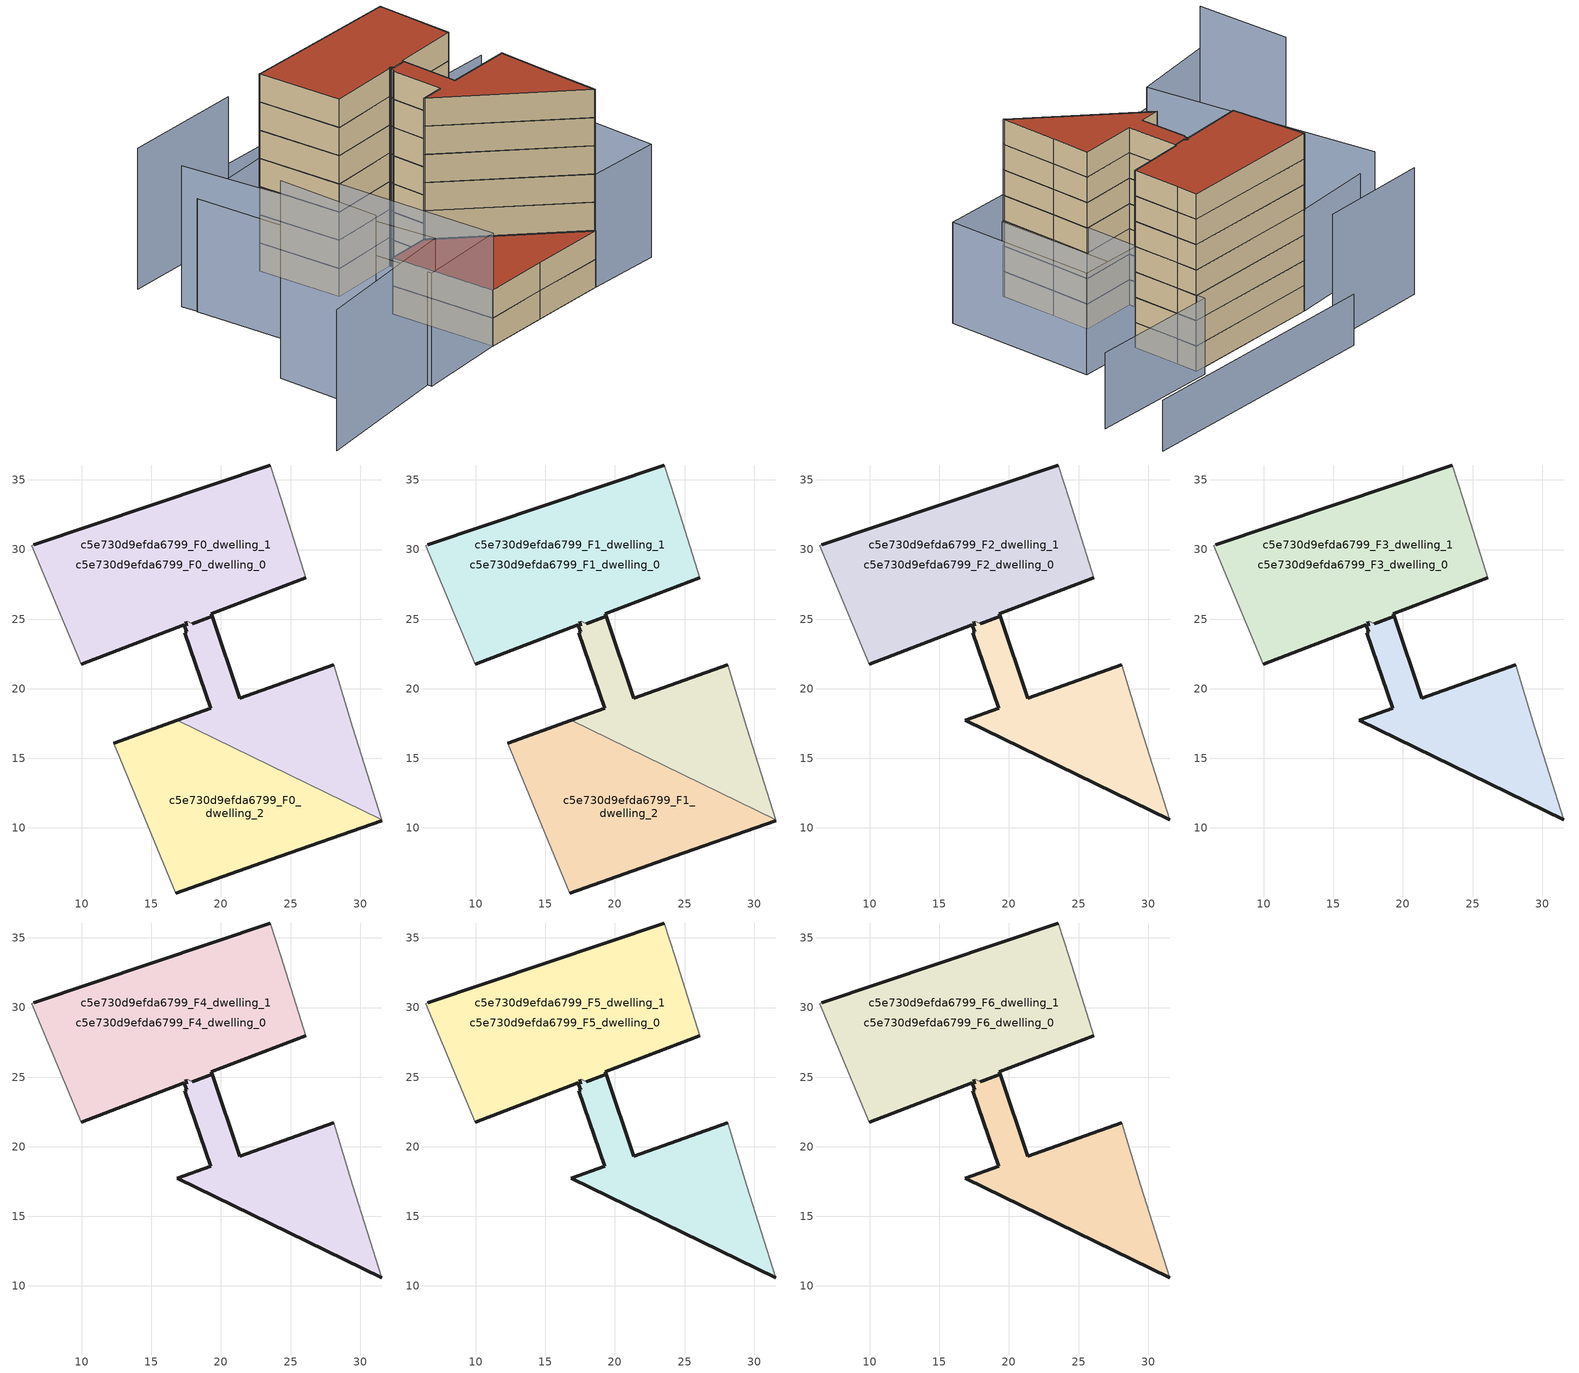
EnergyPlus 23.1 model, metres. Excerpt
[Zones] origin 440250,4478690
c5e730d9efda6799_F0_dwelling_0
 floor ground (EU_floor_Construction): 31.54,10.6 29.48,17.19 28.11,21.73 21.35,19.32 19.37,25.21 17.94,24.66 17.57,24.84 17.46,24.79 17.55,24.5 17.41,24.45 17.53,24.08 17.41,24.01 19.26,18.58 16.85,17.71 z0; 26.11,27.98 24.34,33.6 23.54,36.07 6.56,30.34 6.39,30.28 9.95,21.75 17.37,24.6 17.41,24.45 17.55,24.5 17.46,24.79 17.57,24.84 17.94,24.66 19.37,25.21 19.31,25.38 z0
 wall outside (EU_wall_Construction): 18.13,24.73 17.95,24.66 / 17.41,24.45 17.37,24.6 9.95,21.75 / 6.56,30.34 23.54,36.07 / 26.11,27.98 19.31,25.38 19.37,25.21 18.14,24.73 / 17.46,24.79 17.55,24.5 z0:3; 18.13,24.73,3 18.14,24.73,0 18.13,24.73,0
 wall adiabatic (EU_wall_Construction): 9.95,21.75 6.39,30.28 6.56,30.34 / 23.54,36.07 24.34,33.6 26.11,27.98 z0:3
 wall to c5e730d9efda6799_F0_dwelling_1 (EU_wall_Construction): 17.94,24.66 17.57,24.84 17.46,24.79 / 17.55,24.5 17.41,24.45 z0:3
c5e730d9efda6799_F0_dwelling_1
 floor ground (EU_floor_Construction): 31.54,10.6 29.48,17.19 28.11,21.73 21.35,19.32 19.37,25.21 17.94,24.66 17.57,24.84 17.46,24.79 17.55,24.5 17.41,24.45 17.53,24.08 17.41,24.01 19.26,18.58 16.85,17.71 z0; 26.11,27.98 24.34,33.6 23.54,36.07 6.56,30.34 6.39,30.28 9.95,21.75 17.37,24.6 17.41,24.45 17.55,24.5 17.46,24.79 17.57,24.84 17.94,24.66 19.37,25.21 19.31,25.38 z0
 wall outside (EU_wall_Construction): 16.85,17.71 19.26,18.58 17.41,24.01 17.53,24.08 17.41,24.45 / 17.95,24.66 19.37,25.21 21.35,19.32 28.11,21.73 / 17.55,24.5 17.46,24.79 z0:3
 wall adiabatic (EU_wall_Construction): 28.11,21.73 29.48,17.19 31.54,10.6 z0:3
 wall to c5e730d9efda6799_F0_dwelling_2 (EU_wall_Construction): 31.54,10.6 16.85,17.71 z0:3
c5e730d9efda6799_F0_dwelling_2
 floor ground (EU_floor_Construction): 31.57,10.51 31.54,10.6 16.85,17.71 12.3,16.08 16.76,5.32 23.56,7.72 z0
 wall outside (EU_wall_Construction): 12.3,16.08 16.85,17.71 / 31.57,10.51 23.56,7.72 16.76,5.32 z0:3
 wall adiabatic (EU_wall_Construction): 31.54,10.6 31.57,10.51 / 16.76,5.32 12.3,16.08 z0:3
c5e730d9efda6799_F1_dwelling_0
 floor outside (EU_floor_Construction): 26.11,27.98 24.34,33.6 23.54,36.07 6.56,30.34 6.39,30.28 9.95,21.75 17.37,24.6 17.41,24.45 17.55,24.5 17.46,24.79 17.57,24.84 17.94,24.66 19.37,25.21 19.31,25.38 z3; 31.54,10.6 29.48,17.19 28.11,21.73 21.35,19.32 19.37,25.21 17.94,24.66 17.57,24.84 17.46,24.79 17.55,24.5 17.41,24.45 17.53,24.08 17.41,24.01 19.26,18.58 16.85,17.71 z3
 wall outside (EU_wall_Construction): 18.13,24.73 17.95,24.66 / 17.41,24.45 17.37,24.6 9.95,21.75 / 6.56,30.34 23.54,36.07 / 26.11,27.98 19.31,25.38 19.37,25.21 18.14,24.73 / 17.46,24.79 17.55,24.5 z3:6; 18.13,24.73,6 18.14,24.73,3 18.13,24.73,3
 wall adiabatic (EU_wall_Construction): 9.95,21.75 6.39,30.28 6.56,30.34 / 23.54,36.07 24.34,33.6 26.11,27.98 z3:6
 wall to c5e730d9efda6799_F1_dwelling_1 (EU_wall_Construction): 17.94,24.66 17.57,24.84 17.46,24.79 / 17.55,24.5 17.41,24.45 z3:6
c5e730d9efda6799_F1_dwelling_1
 floor to c5e730d9efda6799_F0_dwelling_1 (EU_floor_Construction): 31.54,10.6 29.48,17.19 28.11,21.73 21.35,19.32 19.37,25.21 17.94,24.66 17.57,24.84 17.46,24.79 17.55,24.5 17.41,24.45 17.53,24.08 17.41,24.01 19.26,18.58 16.85,17.71 z3; 26.11,27.98 24.34,33.6 23.54,36.07 6.56,30.34 6.39,30.28 9.95,21.75 17.37,24.6 17.41,24.45 17.55,24.5 17.46,24.79 17.57,24.84 17.94,24.66 19.37,25.21 19.31,25.38 z3
 wall outside (EU_wall_Construction): 16.85,17.71 19.26,18.58 17.41,24.01 17.53,24.08 17.41,24.45 / 17.95,24.66 19.37,25.21 21.35,19.32 28.11,21.73 / 17.55,24.5 17.46,24.79 z3:6
 wall adiabatic (EU_wall_Construction): 28.11,21.73 29.48,17.19 31.54,10.6 z3:6
 wall to c5e730d9efda6799_F1_dwelling_2 (EU_wall_Construction): 31.54,10.6 16.85,17.71 z3:6
c5e730d9efda6799_F1_dwelling_2
 floor to c5e730d9efda6799_F0_dwelling_2 (EU_floor_Construction): 31.57,10.51 31.54,10.6 16.85,17.71 12.3,16.08 16.76,5.32 23.56,7.72 z3
 wall outside (EU_wall_Construction): 12.3,16.08 16.85,17.71 / 31.57,10.51 23.56,7.72 16.76,5.32 z3:6
 wall adiabatic (EU_wall_Construction): 31.54,10.6 31.57,10.51 / 16.76,5.32 12.3,16.08 z3:6
 roof outside (EU_roof_Construction): 31.54,10.6 31.57,10.51 23.56,7.72 16.76,5.32 12.3,16.08 16.85,17.71 z6
c5e730d9efda6799_F2_dwelling_0
 floor outside (EU_floor_Construction): 26.11,27.98 24.34,33.6 23.54,36.07 6.56,30.34 6.39,30.28 9.95,21.75 17.37,24.6 17.41,24.45 17.55,24.5 17.46,24.79 17.57,24.84 17.94,24.66 19.37,25.21 19.31,25.38 z6; 31.54,10.6 29.48,17.19 28.11,21.73 21.35,19.32 19.37,25.21 17.94,24.66 17.57,24.84 17.46,24.79 17.55,24.5 17.41,24.45 17.53,24.08 17.41,24.01 19.26,18.58 16.85,17.71 z6
 wall outside (EU_wall_Construction): 18.13,24.73 17.95,24.66 / 17.41,24.45 17.37,24.6 9.95,21.75 / 6.56,30.34 23.54,36.07 / 26.11,27.98 19.31,25.38 19.37,25.21 18.14,24.73 / 17.46,24.79 17.55,24.5 z6:9; 18.13,24.73,9 18.14,24.73,6 18.13,24.73,6
 wall adiabatic (EU_wall_Construction): 9.95,21.75 6.39,30.28 6.56,30.34 / 23.54,36.07 24.34,33.6 26.11,27.98 z6:9
 wall to c5e730d9efda6799_F2_dwelling_1 (EU_wall_Construction): 17.94,24.66 17.57,24.84 17.46,24.79 / 17.55,24.5 17.41,24.45 z6:9
c5e730d9efda6799_F2_dwelling_1
 floor to c5e730d9efda6799_F1_dwelling_1 (EU_floor_Construction): 31.54,10.6 29.48,17.19 28.11,21.73 21.35,19.32 19.37,25.21 17.94,24.66 17.57,24.84 17.46,24.79 17.55,24.5 17.41,24.45 17.53,24.08 17.41,24.01 19.26,18.58 16.85,17.71 z6; 26.11,27.98 24.34,33.6 23.54,36.07 6.56,30.34 6.39,30.28 9.95,21.75 17.37,24.6 17.41,24.45 17.55,24.5 17.46,24.79 17.57,24.84 17.94,24.66 19.37,25.21 19.31,25.38 z6
 wall outside (EU_wall_Construction): 31.54,10.6 16.85,17.71 19.26,18.58 17.41,24.01 17.53,24.08 17.41,24.45 / 17.95,24.66 19.37,25.21 21.35,19.32 28.11,21.73 / 17.55,24.5 17.46,24.79 z6:9
 wall adiabatic (EU_wall_Construction): 28.11,21.73 29.48,17.19 31.54,10.6 z6:9
c5e730d9efda6799_F3_dwelling_0
 floor outside (EU_floor_Construction): 26.11,27.98 24.34,33.6 23.54,36.07 6.56,30.34 6.39,30.28 9.95,21.75 17.37,24.6 17.41,24.45 17.55,24.5 17.46,24.79 17.57,24.84 17.94,24.66 19.37,25.21 19.31,25.38 z9; 31.54,10.6 29.48,17.19 28.11,21.73 21.35,19.32 19.37,25.21 17.94,24.66 17.57,24.84 17.46,24.79 17.55,24.5 17.41,24.45 17.53,24.08 17.41,24.01 19.26,18.58 16.85,17.71 z9
 wall outside (EU_wall_Construction): 18.13,24.73 17.95,24.66 / 17.41,24.45 17.37,24.6 9.95,21.75 / 6.56,30.34 23.54,36.07 / 26.11,27.98 19.31,25.38 19.37,25.21 18.14,24.73 / 17.46,24.79 17.55,24.5 z9:12; 18.13,24.73,12 18.14,24.73,9 18.13,24.73,9
 wall adiabatic (EU_wall_Construction): 9.95,21.75 6.39,30.28 6.56,30.34 / 23.54,36.07 24.34,33.6 26.11,27.98 z9:12
 wall to c5e730d9efda6799_F3_dwelling_1 (EU_wall_Construction): 17.94,24.66 17.57,24.84 17.46,24.79 / 17.55,24.5 17.41,24.45 z9:12
c5e730d9efda6799_F3_dwelling_1
 floor to c5e730d9efda6799_F2_dwelling_1 (EU_floor_Construction): 31.54,10.6 29.48,17.19 28.11,21.73 21.35,19.32 19.37,25.21 17.94,24.66 17.57,24.84 17.46,24.79 17.55,24.5 17.41,24.45 17.53,24.08 17.41,24.01 19.26,18.58 16.85,17.71 z9; 26.11,27.98 24.34,33.6 23.54,36.07 6.56,30.34 6.39,30.28 9.95,21.75 17.37,24.6 17.41,24.45 17.55,24.5 17.46,24.79 17.57,24.84 17.94,24.66 19.37,25.21 19.31,25.38 z9
 wall outside (EU_wall_Construction): 31.54,10.6 16.85,17.71 19.26,18.58 17.41,24.01 17.53,24.08 17.41,24.45 / 17.95,24.66 19.37,25.21 21.35,19.32 28.11,21.73 / 17.55,24.5 17.46,24.79 z9:12
 wall adiabatic (EU_wall_Construction): 28.11,21.73 29.48,17.19 31.54,10.6 z9:12
c5e730d9efda6799_F4_dwelling_0
 floor outside (EU_floor_Construction): 26.11,27.98 24.34,33.6 23.54,36.07 6.56,30.34 6.39,30.28 9.95,21.75 17.37,24.6 17.41,24.45 17.55,24.5 17.46,24.79 17.57,24.84 17.94,24.66 19.37,25.21 19.31,25.38 z12; 31.54,10.6 29.48,17.19 28.11,21.73 21.35,19.32 19.37,25.21 17.94,24.66 17.57,24.84 17.46,24.79 17.55,24.5 17.41,24.45 17.53,24.08 17.41,24.01 19.26,18.58 16.85,17.71 z12
 wall outside (EU_wall_Construction): 18.13,24.73 17.95,24.66 / 17.41,24.45 17.37,24.6 9.95,21.75 / 6.56,30.34 23.54,36.07 / 26.11,27.98 19.31,25.38 19.37,25.21 18.14,24.73 / 17.46,24.79 17.55,24.5 z12:15; 18.13,24.73,15 18.14,24.73,12 18.13,24.73,12
 wall adiabatic (EU_wall_Construction): 9.95,21.75 6.39,30.28 6.56,30.34 / 23.54,36.07 24.34,33.6 26.11,27.98 z12:15
 wall to c5e730d9efda6799_F4_dwelling_1 (EU_wall_Construction): 17.94,24.66 17.57,24.84 17.46,24.79 / 17.55,24.5 17.41,24.45 z12:15
c5e730d9efda6799_F4_dwelling_1
 floor to c5e730d9efda6799_F3_dwelling_1 (EU_floor_Construction): 31.54,10.6 29.48,17.19 28.11,21.73 21.35,19.32 19.37,25.21 17.94,24.66 17.57,24.84 17.46,24.79 17.55,24.5 17.41,24.45 17.53,24.08 17.41,24.01 19.26,18.58 16.85,17.71 z12; 26.11,27.98 24.34,33.6 23.54,36.07 6.56,30.34 6.39,30.28 9.95,21.75 17.37,24.6 17.41,24.45 17.55,24.5 17.46,24.79 17.57,24.84 17.94,24.66 19.37,25.21 19.31,25.38 z12
 wall outside (EU_wall_Construction): 31.54,10.6 16.85,17.71 19.26,18.58 17.41,24.01 17.53,24.08 17.41,24.45 / 17.95,24.66 19.37,25.21 21.35,19.32 28.11,21.73 / 17.55,24.5 17.46,24.79 z12:15
 wall adiabatic (EU_wall_Construction): 28.11,21.73 29.48,17.19 31.54,10.6 z12:15
c5e730d9efda6799_F5_dwelling_0
 floor outside (EU_floor_Construction): 26.11,27.98 24.34,33.6 23.54,36.07 6.56,30.34 6.39,30.28 9.95,21.75 17.37,24.6 17.41,24.45 17.55,24.5 17.46,24.79 17.57,24.84 17.94,24.66 19.37,25.21 19.31,25.38 z15; 31.54,10.6 29.48,17.19 28.11,21.73 21.35,19.32 19.37,25.21 17.94,24.66 17.57,24.84 17.46,24.79 17.55,24.5 17.41,24.45 17.53,24.08 17.41,24.01 19.26,18.58 16.85,17.71 z15
 wall outside (EU_wall_Construction): 18.13,24.73 17.95,24.66 / 17.41,24.45 17.37,24.6 9.95,21.75 / 6.56,30.34 23.54,36.07 / 26.11,27.98 19.31,25.38 19.37,25.21 18.14,24.73 / 17.46,24.79 17.55,24.5 z15:18; 18.13,24.73,18 18.14,24.73,15 18.13,24.73,15
 wall adiabatic (EU_wall_Construction): 9.95,21.75 6.39,30.28 6.56,30.34 / 23.54,36.07 24.34,33.6 26.11,27.98 z15:18
 wall to c5e730d9efda6799_F5_dwelling_1 (EU_wall_Construction): 17.94,24.66 17.57,24.84 17.46,24.79 / 17.55,24.5 17.41,24.45 z15:18
c5e730d9efda6799_F5_dwelling_1
 floor to c5e730d9efda6799_F4_dwelling_1 (EU_floor_Construction): 31.54,10.6 29.48,17.19 28.11,21.73 21.35,19.32 19.37,25.21 17.94,24.66 17.57,24.84 17.46,24.79 17.55,24.5 17.41,24.45 17.53,24.08 17.41,24.01 19.26,18.58 16.85,17.71 z15; 26.11,27.98 24.34,33.6 23.54,36.07 6.56,30.34 6.39,30.28 9.95,21.75 17.37,24.6 17.41,24.45 17.55,24.5 17.46,24.79 17.57,24.84 17.94,24.66 19.37,25.21 19.31,25.38 z15
 wall outside (EU_wall_Construction): 31.54,10.6 16.85,17.71 19.26,18.58 17.41,24.01 17.53,24.08 17.41,24.45 / 17.95,24.66 19.37,25.21 21.35,19.32 28.11,21.73 / 17.55,24.5 17.46,24.79 z15:18
 wall adiabatic (EU_wall_Construction): 28.11,21.73 29.48,17.19 31.54,10.6 z15:18
c5e730d9efda6799_F6_dwelling_0
 floor outside (EU_floor_Construction): 26.11,27.98 24.34,33.6 23.54,36.07 6.56,30.34 6.39,30.28 9.95,21.75 17.37,24.6 17.41,24.45 17.55,24.5 17.46,24.79 17.57,24.84 17.94,24.66 19.37,25.21 19.31,25.38 z18; 31.54,10.6 29.48,17.19 28.11,21.73 21.35,19.32 19.37,25.21 17.94,24.66 17.57,24.84 17.46,24.79 17.55,24.5 17.41,24.45 17.53,24.08 17.41,24.01 19.26,18.58 16.85,17.71 z18
 wall outside (EU_wall_Construction): 18.13,24.73 17.95,24.66 / 17.41,24.45 17.37,24.6 9.95,21.75 / 6.56,30.34 23.54,36.07 / 26.11,27.98 19.31,25.38 19.37,25.21 18.14,24.73 / 17.46,24.79 17.55,24.5 z18:21; 18.13,24.73,21 18.14,24.73,18 18.13,24.73,18
 wall adiabatic (EU_wall_Construction): 9.95,21.75 6.39,30.28 6.56,30.34 / 23.54,36.07 24.34,33.6 26.11,27.98 z18:21
 wall to c5e730d9efda6799_F6_dwelling_1 (EU_wall_Construction): 17.94,24.66 17.57,24.84 17.46,24.79 / 17.55,24.5 17.41,24.45 z18:21
 roof outside (EU_roof_Construction): 23.54,36.07 24.34,33.6 26.11,27.98 19.31,25.38 19.37,25.21 17.94,24.66 17.57,24.84 17.46,24.79 17.55,24.5 17.41,24.45 17.37,24.6 9.95,21.75 6.39,30.28 6.56,30.34 z21; 28.11,21.73 29.48,17.19 31.54,10.6 16.85,17.71 19.26,18.58 17.41,24.01 17.53,24.08 17.41,24.45 17.55,24.5 17.46,24.79 17.57,24.84 17.94,24.66 19.37,25.21 21.35,19.32 z21
c5e730d9efda6799_F6_dwelling_1
 floor to c5e730d9efda6799_F5_dwelling_1 (EU_floor_Construction): 31.54,10.6 29.48,17.19 28.11,21.73 21.35,19.32 19.37,25.21 17.94,24.66 17.57,24.84 17.46,24.79 17.55,24.5 17.41,24.45 17.53,24.08 17.41,24.01 19.26,18.58 16.85,17.71 z18; 26.11,27.98 24.34,33.6 23.54,36.07 6.56,30.34 6.39,30.28 9.95,21.75 17.37,24.6 17.41,24.45 17.55,24.5 17.46,24.79 17.57,24.84 17.94,24.66 19.37,25.21 19.31,25.38 z18
 wall outside (EU_wall_Construction): 31.54,10.6 16.85,17.71 19.26,18.58 17.41,24.01 17.53,24.08 17.41,24.45 / 17.95,24.66 19.37,25.21 21.35,19.32 28.11,21.73 / 17.55,24.5 17.46,24.79 z18:21
 wall adiabatic (EU_wall_Construction): 28.11,21.73 29.48,17.19 31.54,10.6 z18:21
 roof outside (EU_roof_Construction): 23.54,36.07 24.34,33.6 26.11,27.98 19.31,25.38 19.37,25.21 17.94,24.66 17.57,24.84 17.46,24.79 17.55,24.5 17.41,24.45 17.37,24.6 9.95,21.75 6.39,30.28 6.56,30.34 z21; 28.11,21.73 29.48,17.19 31.54,10.6 16.85,17.71 19.26,18.58 17.41,24.01 17.53,24.08 17.41,24.45 17.55,24.5 17.46,24.79 17.57,24.84 17.94,24.66 19.37,25.21 21.35,19.32 z21
shading: -3.02,26.31 6.39,30.28 / 6.39,30.28 16.89,5.38 / 16.89,5.38 7.48,1.41 / 7.48,1.41 -3.02,26.31 / 33.68,30.51 39.33,13.01 / 39.33,13.01 31.57,10.51 / 31.57,10.51 25.93,28 / 25.93,28 33.68,30.51 z0:12; 7.62,37.71 -5.34,33.22 / -3.76,27.96 8.56,2.49 / 8.56,2.49 -7.25,-5.16 z0:15; 36.29,49.7 6.26,39.72 z0:6; -3.68,10.42 0.08,-0.43 z0:21; 31.78,10.74 23.13,37.03 / 23.13,37.03 38.7,42.15 z0:9
[Building]
EU S2 Campaign: North Axis=0; Terrain=City; Solar Distribution=FullExterior
[Site:Location]
Madrid: Latitude=40.5; Longitude=-3.5; Time Zone=1; Elevation=609
[SizingPeriod:WeatherFileDays]
AnnualSizingPeriod: Begin Month=1; Begin Day of Month=1; End Month=12; End Day of Month=31; Day of Week for Start Day=Monday; Use Weather File Daylight Saving Period=No; Use Weather File Rain and Snow Indicators=No
[MATERIAL]
EU_InternalMass_Material: Roughness=MediumRough; Thickness=0.1; Conductivity=1; Density=1800; Specific Heat=900; Thermal Absorptance=0.9; Solar Absorptance=0.7; Visible Absorptance=0.7
[MATERIAL:NOMASS] Roughness=MediumRough; Thermal Absorptance=0.9; Solar Absorptance=0.7; Visible Absorptance=0.7
Name | Thermal Resistance
EU_wall_NoMass | 0.609216
EU_roof_NoMass | 0.513268
EU_floor_NoMass | 0.568163
[CONSTRUCTION]
EU_wall_Construction: EU_wall_NoMass
EU_roof_Construction: EU_roof_NoMass
EU_floor_Construction: EU_floor_NoMass
EU_InternalMass_Construction: EU_InternalMass_Material
[ZONE] Type=1; Multiplier=1; Ceiling Height=autocalculate; Floor Area=autocalculate; Part of Total Floor Area=Yes
Name | Volume
c5e730d9efda6799_F0_dwelling_0; c5e730d9efda6799_F1_dwelling_0; c5e730d9efda6799_F2_dwelling_0; c5e730d9efda6799_F3_dwelling_0; c5e730d9efda6799_F4_dwelling_0; c5e730d9efda6799_F5_dwelling_0; c5e730d9efda6799_F6_dwelling_0; c5e730d9efda6799_F0_dwelling_1 | 720.677
c5e730d9efda6799_F1_dwelling_1; c5e730d9efda6799_F2_dwelling_1; c5e730d9efda6799_F3_dwelling_1; c5e730d9efda6799_F4_dwelling_1; c5e730d9efda6799_F5_dwelling_1; c5e730d9efda6799_F6_dwelling_1 | 720.69
c5e730d9efda6799_F0_dwelling_2; c5e730d9efda6799_F1_dwelling_2 | 360.372
[INTERNALMASS] Construction=EU_InternalMass_Construction
Name | Zone or ZoneList | Surface Area
c5e730d9efda6799_F0_dwelling_0_EU_InternalMass | c5e730d9efda6799_F0_dwelling_0 | 157.075
c5e730d9efda6799_F0_dwelling_1_EU_InternalMass | c5e730d9efda6799_F0_dwelling_1 | 83.1554
c5e730d9efda6799_F0_dwelling_2_EU_InternalMass | c5e730d9efda6799_F0_dwelling_2 | 120.124
c5e730d9efda6799_F1_dwelling_0_EU_InternalMass | c5e730d9efda6799_F1_dwelling_0 | 157.075
c5e730d9efda6799_F1_dwelling_1_EU_InternalMass | c5e730d9efda6799_F1_dwelling_1 | 83.1554
c5e730d9efda6799_F1_dwelling_2_EU_InternalMass | c5e730d9efda6799_F1_dwelling_2 | 120.124
c5e730d9efda6799_F2_dwelling_0_EU_InternalMass | c5e730d9efda6799_F2_dwelling_0 | 167.557
c5e730d9efda6799_F2_dwelling_1_EU_InternalMass | c5e730d9efda6799_F2_dwelling_1 | 192.8
c5e730d9efda6799_F3_dwelling_0_EU_InternalMass | c5e730d9efda6799_F3_dwelling_0 | 167.557
c5e730d9efda6799_F3_dwelling_1_EU_InternalMass | c5e730d9efda6799_F3_dwelling_1 | 192.8
c5e730d9efda6799_F4_dwelling_0_EU_InternalMass | c5e730d9efda6799_F4_dwelling_0 | 167.557
c5e730d9efda6799_F4_dwelling_1_EU_InternalMass | c5e730d9efda6799_F4_dwelling_1 | 192.8
c5e730d9efda6799_F5_dwelling_0_EU_InternalMass | c5e730d9efda6799_F5_dwelling_0 | 167.557
c5e730d9efda6799_F5_dwelling_1_EU_InternalMass | c5e730d9efda6799_F5_dwelling_1 | 192.8
c5e730d9efda6799_F6_dwelling_0_EU_InternalMass | c5e730d9efda6799_F6_dwelling_0 | 167.557
c5e730d9efda6799_F6_dwelling_1_EU_InternalMass | c5e730d9efda6799_F6_dwelling_1 | 192.8
[OTHEREQUIPMENT] Fuel Type=Electricity; Design Level Calculation Method=Watts/Area; Power per Zone Floor Area=1; Fraction Latent=0; Fraction Radiant=0; Fraction Lost=0; Carbon Dioxide Generation Rate=0; EndUse Subcategory=EU_Step8_InternalGains
Name | Zone or ZoneList or Space or SpaceList | Schedule
EU_Step8_InternalGain_c5e730d9efda6799_F0_dwelling_0_f000 | c5e730d9efda6799_F0_dwelling_0 | EU_Step8_GainSchedule_c5e730d9efda6799_F0_dwelling_0_f000
EU_Step8_InternalGain_c5e730d9efda6799_F0_dwelling_1_f000 | c5e730d9efda6799_F0_dwelling_1 | EU_Step8_GainSchedule_c5e730d9efda6799_F0_dwelling_1_f000
EU_Step8_InternalGain_c5e730d9efda6799_F0_dwelling_2_f000 | c5e730d9efda6799_F0_dwelling_2 | EU_Step8_GainSchedule_c5e730d9efda6799_F0_dwelling_2_f000
EU_Step8_InternalGain_c5e730d9efda6799_F1_dwelling_0_f000 | c5e730d9efda6799_F1_dwelling_0 | EU_Step8_GainSchedule_c5e730d9efda6799_F1_dwelling_0_f000
EU_Step8_InternalGain_c5e730d9efda6799_F1_dwelling_1_f000 | c5e730d9efda6799_F1_dwelling_1 | EU_Step8_GainSchedule_c5e730d9efda6799_F1_dwelling_1_f000
EU_Step8_InternalGain_c5e730d9efda6799_F1_dwelling_2_f000 | c5e730d9efda6799_F1_dwelling_2 | EU_Step8_GainSchedule_c5e730d9efda6799_F1_dwelling_2_f000
EU_Step8_InternalGain_c5e730d9efda6799_F2_dwelling_0_f000 | c5e730d9efda6799_F2_dwelling_0 | EU_Step8_GainSchedule_c5e730d9efda6799_F2_dwelling_0_f000
EU_Step8_InternalGain_c5e730d9efda6799_F2_dwelling_1_f000 | c5e730d9efda6799_F2_dwelling_1 | EU_Step8_GainSchedule_c5e730d9efda6799_F2_dwelling_1_f000
EU_Step8_InternalGain_c5e730d9efda6799_F3_dwelling_0_f000 | c5e730d9efda6799_F3_dwelling_0 | EU_Step8_GainSchedule_c5e730d9efda6799_F3_dwelling_0_f000
EU_Step8_InternalGain_c5e730d9efda6799_F3_dwelling_1_f000 | c5e730d9efda6799_F3_dwelling_1 | EU_Step8_GainSchedule_c5e730d9efda6799_F3_dwelling_1_f000
EU_Step8_InternalGain_c5e730d9efda6799_F4_dwelling_0_f000 | c5e730d9efda6799_F4_dwelling_0 | EU_Step8_GainSchedule_c5e730d9efda6799_F4_dwelling_0_f000
EU_Step8_InternalGain_c5e730d9efda6799_F4_dwelling_1_f000 | c5e730d9efda6799_F4_dwelling_1 | EU_Step8_GainSchedule_c5e730d9efda6799_F4_dwelling_1_f000
EU_Step8_InternalGain_c5e730d9efda6799_F5_dwelling_0_f000 | c5e730d9efda6799_F5_dwelling_0 | EU_Step8_GainSchedule_c5e730d9efda6799_F5_dwelling_0_f000
EU_Step8_InternalGain_c5e730d9efda6799_F5_dwelling_1_f000 | c5e730d9efda6799_F5_dwelling_1 | EU_Step8_GainSchedule_c5e730d9efda6799_F5_dwelling_1_f000
EU_Step8_InternalGain_c5e730d9efda6799_F6_dwelling_0_f000 | c5e730d9efda6799_F6_dwelling_0 | EU_Step8_GainSchedule_c5e730d9efda6799_F6_dwelling_0_f000
EU_Step8_InternalGain_c5e730d9efda6799_F6_dwelling_1_f000 | c5e730d9efda6799_F6_dwelling_1 | EU_Step8_GainSchedule_c5e730d9efda6799_F6_dwelling_1_f000
[ZONEVENTILATION:DESIGNFLOWRATE] Schedule=EU_AlwaysOn; Design Flow Rate Calculation Method=AirChanges/Hour; Air Changes per Hour=0.752966; Ventilation Type=Natural; Fan Pressure Rise=0; Fan Total Efficiency=1; Constant Term Coefficient=1; Temperature Term Coefficient=0; Velocity Term Coefficient=0; Velocity Squared Term Coefficient=0; Minimum Indoor Temperature=-100; Maximum Indoor Temperature=100; Delta Temperature=-100; Minimum Outdoor Temperature=-100; Maximum Outdoor Temperature=100; Maximum Wind Speed=40
Name | Zone or ZoneList or Space or SpaceList
EU_ConstantAir_c5e730d9efda6799_F0_dwelling_0 | c5e730d9efda6799_F0_dwelling_0
EU_ConstantAir_c5e730d9efda6799_F0_dwelling_1 | c5e730d9efda6799_F0_dwelling_1
EU_ConstantAir_c5e730d9efda6799_F0_dwelling_2 | c5e730d9efda6799_F0_dwelling_2
EU_ConstantAir_c5e730d9efda6799_F1_dwelling_0 | c5e730d9efda6799_F1_dwelling_0
EU_ConstantAir_c5e730d9efda6799_F1_dwelling_1 | c5e730d9efda6799_F1_dwelling_1
EU_ConstantAir_c5e730d9efda6799_F1_dwelling_2 | c5e730d9efda6799_F1_dwelling_2
EU_ConstantAir_c5e730d9efda6799_F2_dwelling_0 | c5e730d9efda6799_F2_dwelling_0
EU_ConstantAir_c5e730d9efda6799_F2_dwelling_1 | c5e730d9efda6799_F2_dwelling_1
EU_ConstantAir_c5e730d9efda6799_F3_dwelling_0 | c5e730d9efda6799_F3_dwelling_0
EU_ConstantAir_c5e730d9efda6799_F3_dwelling_1 | c5e730d9efda6799_F3_dwelling_1
EU_ConstantAir_c5e730d9efda6799_F4_dwelling_0 | c5e730d9efda6799_F4_dwelling_0
EU_ConstantAir_c5e730d9efda6799_F4_dwelling_1 | c5e730d9efda6799_F4_dwelling_1
EU_ConstantAir_c5e730d9efda6799_F5_dwelling_0 | c5e730d9efda6799_F5_dwelling_0
EU_ConstantAir_c5e730d9efda6799_F5_dwelling_1 | c5e730d9efda6799_F5_dwelling_1
EU_ConstantAir_c5e730d9efda6799_F6_dwelling_0 | c5e730d9efda6799_F6_dwelling_0
EU_ConstantAir_c5e730d9efda6799_F6_dwelling_1 | c5e730d9efda6799_F6_dwelling_1
[HVACTEMPLATE:THERMOSTAT] Constant Heating Setpoint=20; Constant Cooling Setpoint=50
EU_HeatOnly_c5e730d9efda6799_F0_dwelling_0; EU_HeatOnly_c5e730d9efda6799_F0_dwelling_1; EU_HeatOnly_c5e730d9efda6799_F0_dwelling_2; EU_HeatOnly_c5e730d9efda6799_F1_dwelling_0; EU_HeatOnly_c5e730d9efda6799_F1_dwelling_1; EU_HeatOnly_c5e730d9efda6799_F1_dwelling_2; EU_HeatOnly_c5e730d9efda6799_F2_dwelling_0; EU_HeatOnly_c5e730d9efda6799_F2_dwelling_1; EU_HeatOnly_c5e730d9efda6799_F3_dwelling_0; EU_HeatOnly_c5e730d9efda6799_F3_dwelling_1; EU_HeatOnly_c5e730d9efda6799_F4_dwelling_0; EU_HeatOnly_c5e730d9efda6799_F4_dwelling_1; EU_HeatOnly_c5e730d9efda6799_F5_dwelling_0; EU_HeatOnly_c5e730d9efda6799_F5_dwelling_1; EU_HeatOnly_c5e730d9efda6799_F6_dwelling_0; EU_HeatOnly_c5e730d9efda6799_F6_dwelling_1
[HVACTEMPLATE:ZONE:IDEALLOADSAIRSYSTEM] System Availability Schedule=EU_AlwaysOn; Maximum Heating Supply Air Temperature=50; Minimum Cooling Supply Air Temperature=13; Maximum Heating Supply Air Humidity Ratio=0.0156; Minimum Cooling Supply Air Humidity Ratio=0.0077; Heating Limit=NoLimit; Cooling Limit=NoLimit; Heating Availability Schedule=EU_AlwaysOn; Cooling Availability Schedule=EU_CoolingOff; Dehumidification Control Type=ConstantSensibleHeatRatio; Cooling Sensible Heat Ratio=0.7; Dehumidification Setpoint=60; Humidification Control Type=None; Humidification Setpoint=30; Outdoor Air Method=None; Outdoor Air Flow Rate per Person=0.00944; Outdoor Air Flow Rate per Zone Floor Area=0; Outdoor Air Flow Rate per Zone=0; Demand Controlled Ventilation Type=None; Outdoor Air Economizer Type=NoEconomizer; Heat Recovery Type=None; Sensible Heat Recovery Effectiveness=0.7; Latent Heat Recovery Effectiveness=0.65
Name | Template Thermostat
c5e730d9efda6799_F0_dwelling_0 | EU_HeatOnly_c5e730d9efda6799_F0_dwelling_0
c5e730d9efda6799_F0_dwelling_1 | EU_HeatOnly_c5e730d9efda6799_F0_dwelling_1
c5e730d9efda6799_F0_dwelling_2 | EU_HeatOnly_c5e730d9efda6799_F0_dwelling_2
c5e730d9efda6799_F1_dwelling_0 | EU_HeatOnly_c5e730d9efda6799_F1_dwelling_0
c5e730d9efda6799_F1_dwelling_1 | EU_HeatOnly_c5e730d9efda6799_F1_dwelling_1
c5e730d9efda6799_F1_dwelling_2 | EU_HeatOnly_c5e730d9efda6799_F1_dwelling_2
c5e730d9efda6799_F2_dwelling_0 | EU_HeatOnly_c5e730d9efda6799_F2_dwelling_0
c5e730d9efda6799_F2_dwelling_1 | EU_HeatOnly_c5e730d9efda6799_F2_dwelling_1
c5e730d9efda6799_F3_dwelling_0 | EU_HeatOnly_c5e730d9efda6799_F3_dwelling_0
c5e730d9efda6799_F3_dwelling_1 | EU_HeatOnly_c5e730d9efda6799_F3_dwelling_1
c5e730d9efda6799_F4_dwelling_0 | EU_HeatOnly_c5e730d9efda6799_F4_dwelling_0
c5e730d9efda6799_F4_dwelling_1 | EU_HeatOnly_c5e730d9efda6799_F4_dwelling_1
c5e730d9efda6799_F5_dwelling_0 | EU_HeatOnly_c5e730d9efda6799_F5_dwelling_0
c5e730d9efda6799_F5_dwelling_1 | EU_HeatOnly_c5e730d9efda6799_F5_dwelling_1
c5e730d9efda6799_F6_dwelling_0 | EU_HeatOnly_c5e730d9efda6799_F6_dwelling_0
c5e730d9efda6799_F6_dwelling_1 | EU_HeatOnly_c5e730d9efda6799_F6_dwelling_1
[SIZING:ZONE] Zone Cooling Design Supply Air Temperature Input Method=SupplyAirTemperature; Zone Cooling Design Supply Air Temperature=13; Zone Heating Design Supply Air Temperature Input Method=SupplyAirTemperature; Zone Heating Design Supply Air Temperature=50; Zone Cooling Design Supply Air Humidity Ratio=0.008; Zone Heating Design Supply Air Humidity Ratio=0.008; Cooling Design Air Flow Method=DesignDay; Cooling Design Air Flow Rate=0; Cooling Minimum Air Flow per Zone Floor Area=0.000762; Cooling Minimum Air Flow=0; Cooling Minimum Air Flow Fraction=0.2; Heating Design Air Flow Method=DesignDay; Heating Design Air Flow Rate=0; Heating Maximum Air Flow per Zone Floor Area=0.002032; Heating Maximum Air Flow=0.141576; Heating Maximum Air Flow Fraction=0.3; Account for Dedicated Outdoor Air System=No; Dedicated Outdoor Air System Control Strategy=NeutralSupplyAir; Dedicated Outdoor Air Low Setpoint Temperature for Design=autosize; Dedicated Outdoor Air High Setpoint Temperature for Design=autosize; Zone Load Sizing Method=Sensible Load Only No Latent Load; Zone Latent Cooling Design Supply Air Humidity Ratio Input Method=HumidityRatioDifference; Zone Cooling Design Supply Air Humidity Ratio Difference=0.005; Zone Latent Heating Design Supply Air Humidity Ratio Input Method=HumidityRatioDifference; Zone Humidification Design Supply Air Humidity Ratio Difference=0.005
c5e730d9efda6799_F0_dwelling_0; c5e730d9efda6799_F0_dwelling_1; c5e730d9efda6799_F0_dwelling_2; c5e730d9efda6799_F1_dwelling_0; c5e730d9efda6799_F1_dwelling_1; c5e730d9efda6799_F1_dwelling_2; c5e730d9efda6799_F2_dwelling_0; c5e730d9efda6799_F2_dwelling_1; c5e730d9efda6799_F3_dwelling_0; c5e730d9efda6799_F3_dwelling_1; c5e730d9efda6799_F4_dwelling_0; c5e730d9efda6799_F4_dwelling_1; c5e730d9efda6799_F5_dwelling_0; c5e730d9efda6799_F5_dwelling_1; c5e730d9efda6799_F6_dwelling_0; c5e730d9efda6799_F6_dwelling_1
[SCHEDULE:CONSTANT]
Name | Hourly Value
EU_AlwaysOn | 1
EU_CoolingOff | 0
[SCHEDULE:FILE] Column Number=1; Rows to Skip at Top=0; Number of Hours of Data=8760; Column Separator=Comma; Interpolate to Timestep=No; Minutes per Item=60; Adjust Schedule for Daylight Savings=Yes
Name | File
EU_Step8_GainSchedule_c5e730d9efda6799_F0_dwelling_0_f000 | ../../schedules/c5e730d9efda6799/c5e730d9efda6799_F0_dwelling_0_f000_gain.csv
EU_Step8_GainSchedule_c5e730d9efda6799_F0_dwelling_1_f000 | ../../schedules/c5e730d9efda6799/c5e730d9efda6799_F0_dwelling_1_f000_gain.csv
EU_Step8_GainSchedule_c5e730d9efda6799_F0_dwelling_2_f000 | ../../schedules/c5e730d9efda6799/c5e730d9efda6799_F0_dwelling_2_f000_gain.csv
EU_Step8_GainSchedule_c5e730d9efda6799_F1_dwelling_0_f000 | ../../schedules/c5e730d9efda6799/c5e730d9efda6799_F1_dwelling_0_f000_gain.csv
EU_Step8_GainSchedule_c5e730d9efda6799_F1_dwelling_1_f000 | ../../schedules/c5e730d9efda6799/c5e730d9efda6799_F1_dwelling_1_f000_gain.csv
EU_Step8_GainSchedule_c5e730d9efda6799_F1_dwelling_2_f000 | ../../schedules/c5e730d9efda6799/c5e730d9efda6799_F1_dwelling_2_f000_gain.csv
EU_Step8_GainSchedule_c5e730d9efda6799_F2_dwelling_0_f000 | ../../schedules/c5e730d9efda6799/c5e730d9efda6799_F2_dwelling_0_f000_gain.csv
EU_Step8_GainSchedule_c5e730d9efda6799_F2_dwelling_1_f000 | ../../schedules/c5e730d9efda6799/c5e730d9efda6799_F2_dwelling_1_f000_gain.csv
EU_Step8_GainSchedule_c5e730d9efda6799_F3_dwelling_0_f000 | ../../schedules/c5e730d9efda6799/c5e730d9efda6799_F3_dwelling_0_f000_gain.csv
EU_Step8_GainSchedule_c5e730d9efda6799_F3_dwelling_1_f000 | ../../schedules/c5e730d9efda6799/c5e730d9efda6799_F3_dwelling_1_f000_gain.csv
EU_Step8_GainSchedule_c5e730d9efda6799_F4_dwelling_0_f000 | ../../schedules/c5e730d9efda6799/c5e730d9efda6799_F4_dwelling_0_f000_gain.csv
EU_Step8_GainSchedule_c5e730d9efda6799_F4_dwelling_1_f000 | ../../schedules/c5e730d9efda6799/c5e730d9efda6799_F4_dwelling_1_f000_gain.csv
EU_Step8_GainSchedule_c5e730d9efda6799_F5_dwelling_0_f000 | ../../schedules/c5e730d9efda6799/c5e730d9efda6799_F5_dwelling_0_f000_gain.csv
EU_Step8_GainSchedule_c5e730d9efda6799_F5_dwelling_1_f000 | ../../schedules/c5e730d9efda6799/c5e730d9efda6799_F5_dwelling_1_f000_gain.csv
EU_Step8_GainSchedule_c5e730d9efda6799_F6_dwelling_0_f000 | ../../schedules/c5e730d9efda6799/c5e730d9efda6799_F6_dwelling_0_f000_gain.csv
EU_Step8_GainSchedule_c5e730d9efda6799_F6_dwelling_1_f000 | ../../schedules/c5e730d9efda6799/c5e730d9efda6799_F6_dwelling_1_f000_gain.csv
